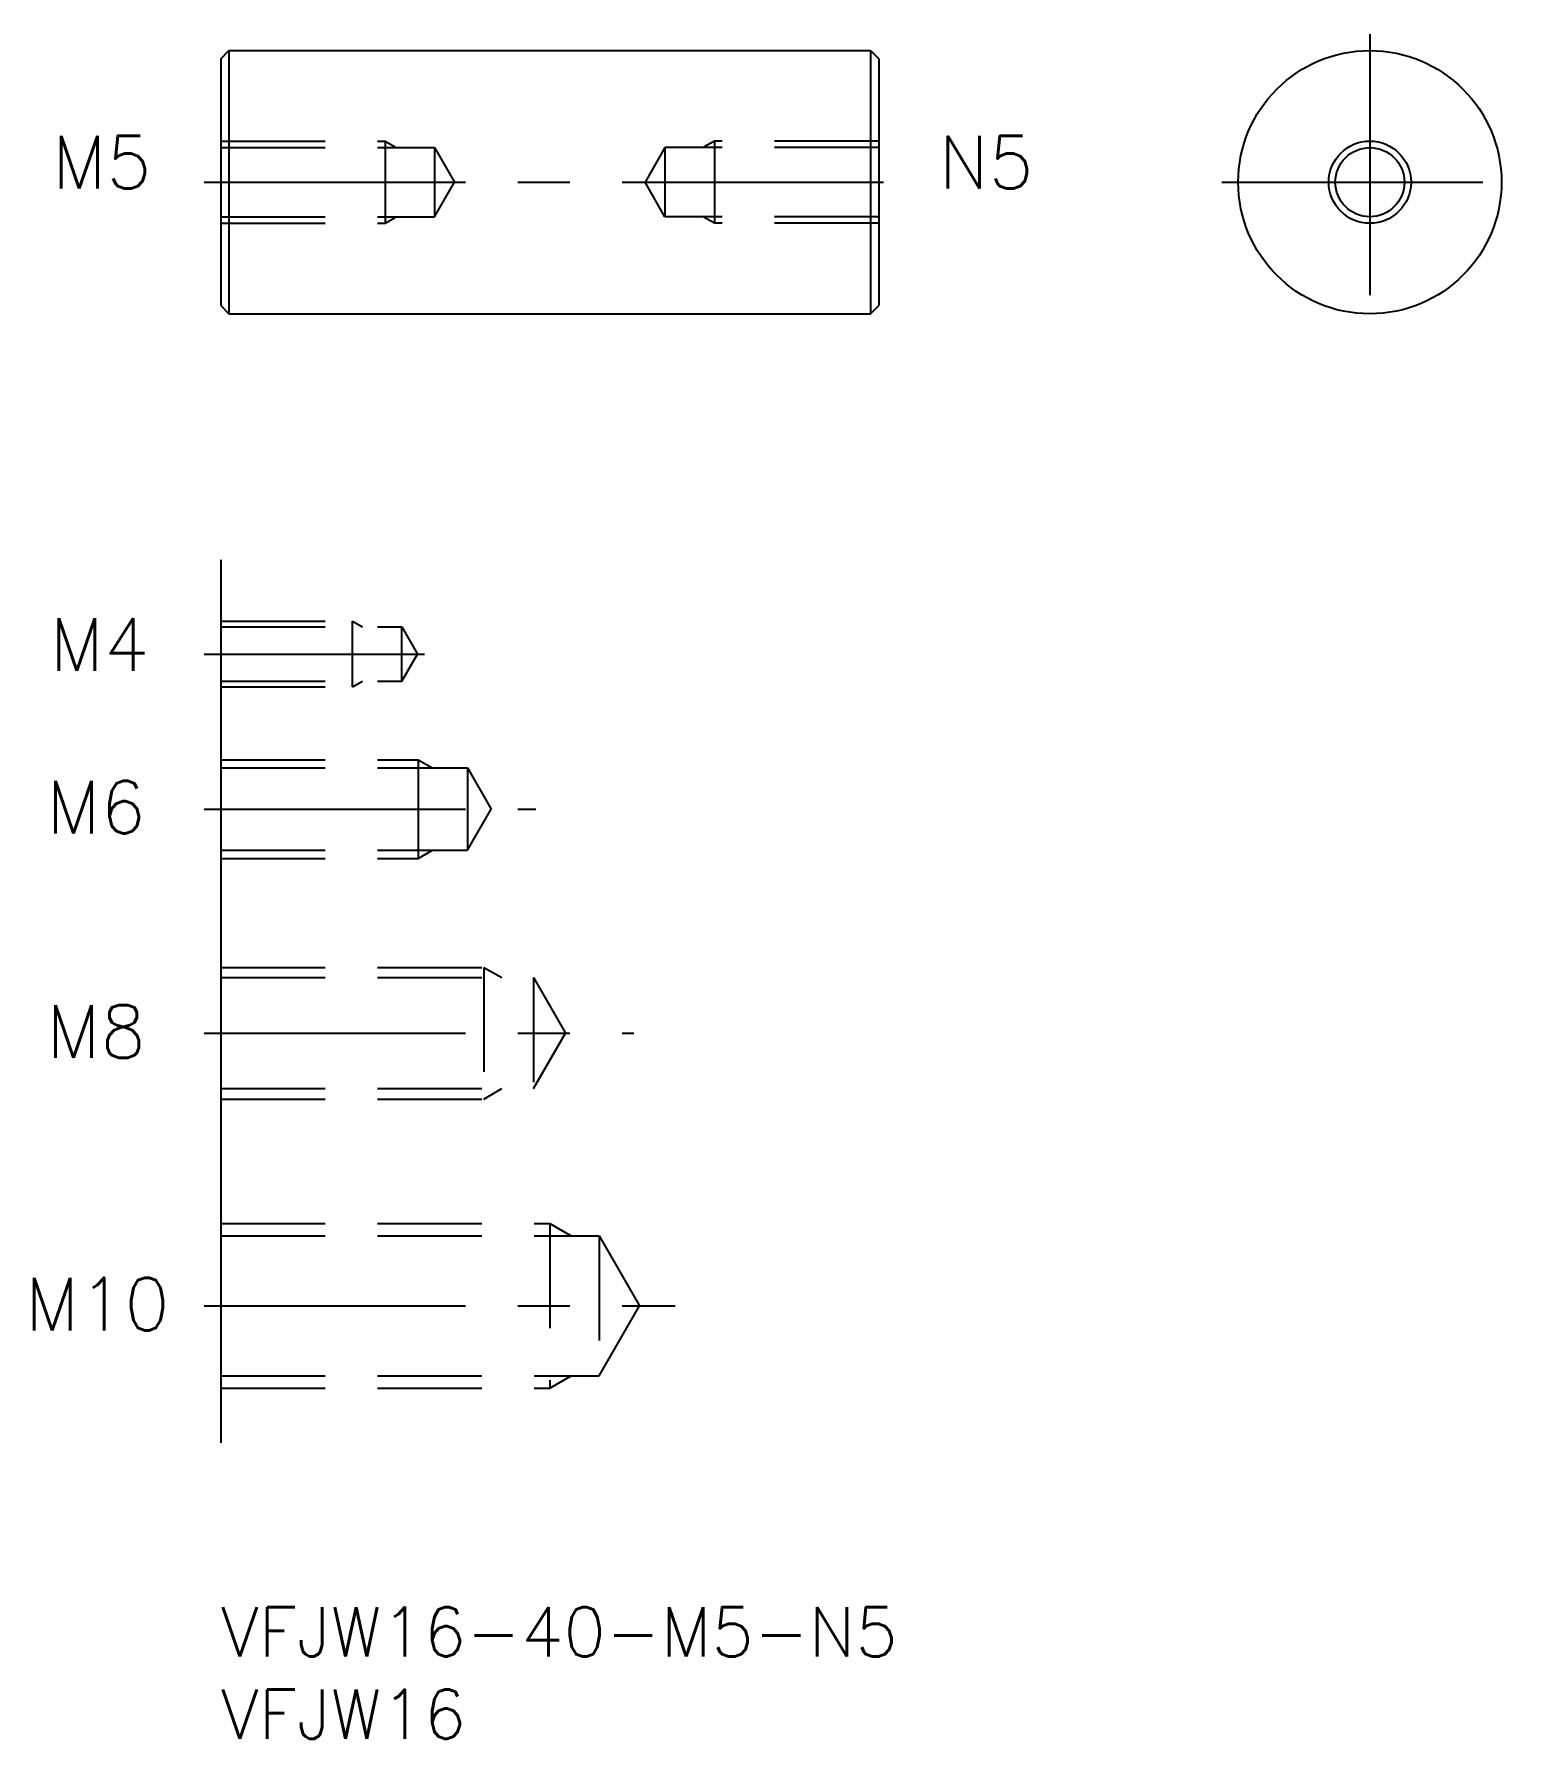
# Model space of a CAD drawing. Extents: x -11 to 79, y -8 to 96.
import ezdxf

# ---------------------------------------------------------------- set-up
doc = ezdxf.new("R2010")
doc.units = 0
doc.header["$LTSCALE"] = 0.5
doc.linetypes.add('CENTER', pattern=[50.8, 31.75, -6.35, 6.35, -6.35])
doc.linetypes.add('DASHED', pattern=[19.05, 12.7, -6.35])
for name, color, linetype in [('MSM_CENTER', 1, 'CENTER'), ('MSM_CONTINUOUS', 7, 'CONTINUOUS'), ('MSM_DASHED', 4, 'DASHED'), ('MSM_NARROW', 5, 'CONTINUOUS'), ('MSM_PART_NUMBER', 7, 'CONTINUOUS')]:
    doc.layers.add(name, color=color, linetype=linetype)
doc.styles.get("Standard").update_dxf_attribs({"font": 'txt.shx', "height": 3, "bigfont": 'bigfont.shx'})

# ---------------------------------------------------------------- blocks, each defined once
blk = doc.blocks.new('*U4')
at = {"layer": 'MSM_PART_NUMBER'}
blk.add_text('VFJW16-40-M5-N5', height=3, dxfattribs=at).set_placement((0, -3))
blk = doc.blocks.new('*U5')
at = {"layer": 'MSM_PART_NUMBER'}
blk.add_text('VFJW16', height=3, dxfattribs=at).set_placement((0, -8))

msp = doc.modelspace()

# ---------------------------------------------------------------- linework, layer by layer
at = {"layer": 'MSM_CENTER'}
for p, q in [((69.84, 95.61), (69.84, 77.61)), ((-1, 86.61), (41, 86.61)), ((60.84, 86.61), (78.84, 86.61)), ((-1, 57.93), (12.39, 57.93)), ((-1, 48.51), (19.15, 48.51)), ((-1, 34.89), (25.11, 34.89)), ((-1, 18.32), (27.62, 18.32))]:
    msp.add_line(p, q, dxfattribs=at)
at = {"layer": 'MSM_CONTINUOUS'}
for p, q in [((0, 94.11), (0.5, 94.61)), ((0.5, 94.61), (39.5, 94.61)), ((0.5, 94.61), (0.5, 78.61)), ((39.5, 94.61), (39.5, 78.61)), ((39.5, 94.61), (40, 94.11)), ((0, 94.11), (0, 79.11)), ((40, 94.11), (40, 79.11)), ((0, 79.11), (0.5, 78.61)), ((39.5, 78.61), (40, 79.11)), ((0.5, 78.61), (39.5, 78.61)), ((0, 63.65), (0, 10))]:
    msp.add_line(p, q, dxfattribs=at)
for radius in [8, 2.1]:
    msp.add_circle((69.84, 86.61), radius, dxfattribs=at)
at = {"layer": 'MSM_DASHED'}
for p, q in [((0, 89.11), (10, 89.11)), ((10, 89.11), (10, 84.11)), ((10, 89.11), (10.61, 88.76)), ((30, 89.11), (29.39, 88.76)), ((40, 89.11), (30, 89.11)), ((30, 89.11), (30, 84.11)), ((0, 88.71), (13, 88.71)), ((13, 88.71), (14.21, 86.61)), ((13, 88.71), (13, 84.51)), ((27, 88.71), (25.79, 86.61)), ((40, 88.71), (27, 88.71)), ((27, 88.71), (27, 84.51)), ((13, 84.51), (14.21, 86.61)), ((27, 84.51), (25.79, 86.61)), ((0, 84.51), (13, 84.51)), ((0, 84.11), (10, 84.11)), ((10, 84.11), (10.61, 84.46)), ((40, 84.51), (27, 84.51)), ((30, 84.11), (29.39, 84.46)), ((40, 84.11), (30, 84.11)), ((0, 59.93), (8, 59.93)), ((0, 59.58), (11, 59.58)), ((8, 55.93), (8, 59.93)), ((8, 59.93), (8.61, 59.58)), ((11, 59.58), (11.95, 57.93)), ((11, 56.28), (11, 59.58)), ((11, 56.28), (11.95, 57.93)), ((0, 56.28), (11, 56.28)), ((8, 55.93), (8.61, 56.28)), ((0, 55.93), (8, 55.93)), ((0, 51.51), (12, 51.51)), ((0, 51.01), (15, 51.01)), ((12, 51.51), (12, 45.51)), ((12, 51.51), (12.87, 51.01)), ((15, 51.01), (15, 46.01)), ((15, 51.01), (16.44, 48.51)), ((15, 46.01), (16.44, 48.51)), ((0, 46.01), (15, 46.01)), ((12, 45.51), (12.87, 46.01)), ((0, 45.51), (12, 45.51)), ((0, 38.89), (16, 38.89)), ((16, 38.89), (16, 30.89)), ((16, 38.89), (17.08, 38.27)), ((0, 38.27), (19, 38.27)), ((19, 38.27), (19, 31.52)), ((19, 38.27), (20.95, 34.89)), ((19, 31.52), (20.95, 34.89)), ((0, 31.52), (19, 31.52)), ((16, 30.89), (17.08, 31.52)), ((0, 30.89), (16, 30.89)), ((0, 23.32), (20, 23.32)), ((20, 23.32), (20, 13.32)), ((20, 23.32), (21.3, 22.57)), ((0, 22.57), (23, 22.57)), ((23, 22.57), (25.45, 18.32)), ((23, 22.57), (23, 14.07)), ((23, 14.07), (25.45, 18.32)), ((0, 14.07), (23, 14.07)), ((20, 13.32), (21.3, 14.07)), ((0, 13.32), (20, 13.32))]:
    msp.add_line(p, q, dxfattribs=at)
at = {"layer": 'MSM_NARROW'}
msp.add_circle((69.84, 86.61), 2.5, dxfattribs=at)

# ---------------------------------------------------------------- block references
at = {"layer": 'MSM_CONTINUOUS'}
for name in ['*U4', '*U5']:
    msp.add_blockref(name, (0, 0), dxfattribs=at)

# ---------------------------------------------------------------- texts
for s, p in [('M5', (-10.24, 86.22)), ('N5', (43.65, 86.22)), ('M4', (-10.39, 56.91)), ('M6', (-10.59, 47.02)), ('M8', (-10.59, 33.4)), ('M10', (-11.89, 16.83))]:
    msp.add_text(s, height=3.2, dxfattribs=at).set_placement(p)

doc.saveas('drawing.dxf')
